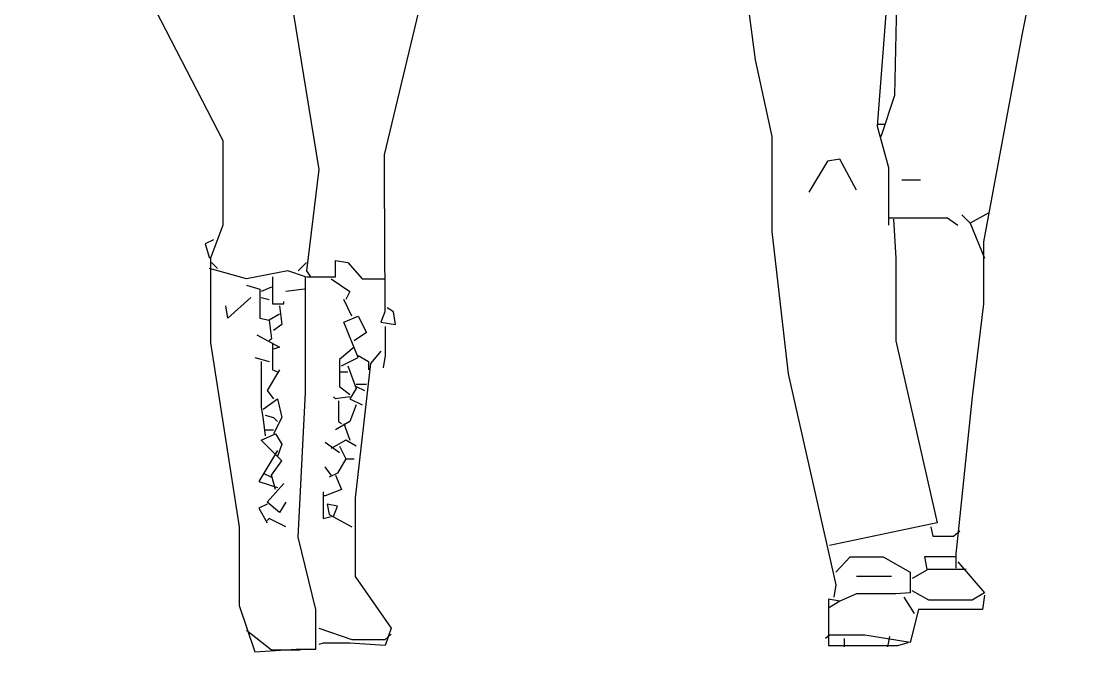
# Model space of a CAD drawing. Extents: x -126.65 to -125.37, y -5279.39 to -5277.74.
# Drawn here: x -126.596 to -125.57, y -5279.385 to -5278.775 of the extents above; entities that cross this region are included whole.
import ezdxf

# ---------------------------------------------------------------- set-up
doc = ezdxf.new("R2010")
doc.units = 0
doc.header["$LTSCALE"] = 1000
doc.layers.add('HOMEM', color=7, linetype='CONTINUOUS')
doc.layers.add('MULHER', color=7, linetype='CONTINUOUS')

msp = doc.modelspace()

# ---------------------------------------------------------------- linework, layer by layer
at = {"layer": 'HOMEM', "linetype": 'CONTINUOUS'}
for points in [[(-125.5704, -5278.5503), (-125.5824, -5278.5563), (-125.6284, -5278.7883), (-125.6654, -5278.9883), (-125.6654, -5279.0483), (-125.6764, -5279.1383), (-125.6904, -5279.2723), (-125.6924, -5279.2903), (-125.6924, -5279.3043)], [(-125.7644, -5278.8863), (-125.7514, -5278.8463), (-125.7489, -5278.7423), (-125.7489, -5278.6223), (-125.7584, -5278.6203), (-125.7584, -5278.7463), (-125.7684, -5278.8763), (-125.7574, -5278.9163), (-125.7574, -5278.9723)], [(-125.9064, -5278.6603), (-125.8864, -5278.8123), (-125.8704, -5278.8863), (-125.8704, -5278.9783), (-125.8544, -5279.1163), (-125.8084, -5279.3203), (-125.8104, -5279.3323)], [(-125.7684, -5278.8743), (-125.7604, -5278.8743)], [(-125.7684, -5278.8743), (-125.7604, -5278.8743)], [(-125.7684, -5278.8743), (-125.7604, -5278.8743)], [(-125.7684, -5278.8743), (-125.7604, -5278.8743)], [(-125.7684, -5278.8743), (-125.7604, -5278.8743)], [(-125.7684, -5278.8743), (-125.7604, -5278.8743)], [(-125.7684, -5278.8743), (-125.7604, -5278.8743)], [(-125.7684, -5278.8743), (-125.7604, -5278.8743)], [(-125.7684, -5278.8743), (-125.7604, -5278.8743)], [(-125.7884, -5278.9383), (-125.8044, -5278.9083), (-125.8164, -5278.9103), (-125.8344, -5278.9403)], [(-125.7444, -5278.9283), (-125.7264, -5278.9283)], [(-125.7444, -5278.9283), (-125.7264, -5278.9283)], [(-125.7444, -5278.9283), (-125.7264, -5278.9283)], [(-125.7444, -5278.9283), (-125.7264, -5278.9283)], [(-125.7444, -5278.9283), (-125.7264, -5278.9283)], [(-125.7524, -5278.9663), (-125.7504, -5279.0043), (-125.7504, -5279.0843), (-125.7104, -5279.2603), (-125.8144, -5279.2823)], [(-125.7564, -5278.9653), (-125.7004, -5278.9653), (-125.6904, -5278.9723)], [(-125.6604, -5278.9603), (-125.6784, -5278.9703), (-125.6864, -5278.9623)], [(-125.6604, -5278.9603), (-125.6784, -5278.9703), (-125.6864, -5278.9623)], [(-125.6604, -5278.9603), (-125.6784, -5278.9703), (-125.6864, -5278.9623)], [(-125.6604, -5278.9603), (-125.6784, -5278.9703), (-125.6864, -5278.9623)], [(-125.6604, -5278.9603), (-125.6784, -5278.9703), (-125.6864, -5278.9623)], [(-125.6784, -5278.9703), (-125.6644, -5279.0043)], [(-125.6784, -5278.9703), (-125.6644, -5279.0043)], [(-125.6784, -5278.9703), (-125.6644, -5279.0043)], [(-125.7164, -5279.2643), (-125.7144, -5279.2733), (-125.6944, -5279.2733), (-125.6884, -5279.2683)], [(-125.7164, -5279.2643), (-125.7144, -5279.2733), (-125.6944, -5279.2733), (-125.6884, -5279.2683)], [(-125.7164, -5279.2643), (-125.7144, -5279.2733), (-125.6944, -5279.2733), (-125.6884, -5279.2683)], [(-125.7164, -5279.2643), (-125.7144, -5279.2733), (-125.6944, -5279.2733), (-125.6884, -5279.2683)], [(-125.7164, -5279.2643), (-125.7144, -5279.2733), (-125.6944, -5279.2733), (-125.6884, -5279.2683)], [(-125.7164, -5279.2643), (-125.7144, -5279.2733), (-125.6944, -5279.2733), (-125.6884, -5279.2683)], [(-125.7164, -5279.2643), (-125.7144, -5279.2733), (-125.6944, -5279.2733), (-125.6884, -5279.2683)], [(-125.7164, -5279.2643), (-125.7144, -5279.2733), (-125.6944, -5279.2733), (-125.6884, -5279.2683)], [(-125.7164, -5279.2643), (-125.7144, -5279.2733), (-125.6944, -5279.2733), (-125.6884, -5279.2683)], [(-125.7164, -5279.2643), (-125.7144, -5279.2733), (-125.6944, -5279.2733), (-125.6884, -5279.2683)], [(-125.8084, -5279.3083), (-125.7944, -5279.2933), (-125.7624, -5279.2933), (-125.7364, -5279.3083), (-125.7364, -5279.3283), (-125.7504, -5279.3293), (-125.7884, -5279.3293), (-125.8044, -5279.3363), (-125.8154, -5279.3343), (-125.8154, -5279.3793), (-125.7484, -5279.3793), (-125.7384, -5279.3763)], [(-125.8084, -5279.3083), (-125.7944, -5279.2933), (-125.7624, -5279.2933), (-125.7364, -5279.3083), (-125.7364, -5279.3283), (-125.7504, -5279.3293), (-125.7884, -5279.3293), (-125.8044, -5279.3363), (-125.8154, -5279.3343), (-125.8154, -5279.3793), (-125.7484, -5279.3793), (-125.7384, -5279.3763)], [(-125.6924, -5279.2933), (-125.7224, -5279.2933), (-125.7204, -5279.3053), (-125.6824, -5279.3053)], [(-125.6924, -5279.2933), (-125.7224, -5279.2933), (-125.7204, -5279.3053), (-125.6824, -5279.3053)], [(-125.6924, -5279.2933), (-125.7224, -5279.2933), (-125.7204, -5279.3053), (-125.6824, -5279.3053)], [(-125.6904, -5279.2983), (-125.6644, -5279.3283), (-125.6764, -5279.3353), (-125.7184, -5279.3353), (-125.7344, -5279.3263)], [(-125.6904, -5279.2983), (-125.6644, -5279.3283), (-125.6764, -5279.3353), (-125.7184, -5279.3353), (-125.7344, -5279.3263)], [(-125.6904, -5279.2983), (-125.6644, -5279.3283), (-125.6764, -5279.3353), (-125.7184, -5279.3353), (-125.7344, -5279.3263)], [(-125.6904, -5279.2983), (-125.6644, -5279.3283), (-125.6764, -5279.3353), (-125.7184, -5279.3353), (-125.7344, -5279.3263)], [(-125.6904, -5279.2983), (-125.6644, -5279.3283), (-125.6764, -5279.3353), (-125.7184, -5279.3353), (-125.7344, -5279.3263)], [(-125.7544, -5279.3123), (-125.7884, -5279.3123)], [(-125.7204, -5279.3063), (-125.7344, -5279.3143)], [(-125.7204, -5279.3063), (-125.7344, -5279.3143)], [(-125.7204, -5279.3063), (-125.7344, -5279.3143)], [(-125.6644, -5279.3303), (-125.6664, -5279.3443), (-125.7284, -5279.3443), (-125.7364, -5279.3763), (-125.7804, -5279.3693), (-125.8144, -5279.3693), (-125.8184, -5279.3723)], [(-125.6644, -5279.3303), (-125.6664, -5279.3443), (-125.7284, -5279.3443), (-125.7364, -5279.3763), (-125.7804, -5279.3693), (-125.8144, -5279.3693), (-125.8184, -5279.3723)], [(-125.6644, -5279.3303), (-125.6664, -5279.3443), (-125.7284, -5279.3443), (-125.7364, -5279.3763), (-125.7804, -5279.3693), (-125.8144, -5279.3693), (-125.8184, -5279.3723)], [(-125.7424, -5279.3323), (-125.7324, -5279.3483)], [(-125.7424, -5279.3323), (-125.7324, -5279.3483)], [(-125.7424, -5279.3323), (-125.7324, -5279.3483)], [(-125.7424, -5279.3323), (-125.7324, -5279.3483)], [(-125.7424, -5279.3323), (-125.7324, -5279.3483)], [(-125.8044, -5279.3363), (-125.8144, -5279.3423)], [(-125.8004, -5279.3723), (-125.8004, -5279.3803)], [(-125.8004, -5279.3723), (-125.8004, -5279.3803)], [(-125.8004, -5279.3723), (-125.8004, -5279.3803)], [(-125.7564, -5279.3703), (-125.7584, -5279.3803)], [(-125.7564, -5279.3703), (-125.7584, -5279.3803)], [(-125.7564, -5279.3703), (-125.7584, -5279.3803)], [(-125.7564, -5279.3703), (-125.7584, -5279.3803)], [(-125.7564, -5279.3703), (-125.7584, -5279.3803)], [(-125.7564, -5279.3703), (-125.7584, -5279.3803)]]:
    msp.add_lwpolyline(points, dxfattribs=at)
at = {"layer": 'MULHER', "linetype": 'CONTINUOUS'}
for points in [[(-126.5964, -5278.5443), (-126.5804, -5278.5523), (-126.5144, -5278.5783), (-126.5024, -5278.5883), (-126.5024, -5278.6263), (-126.4924, -5278.6743), (-126.4764, -5278.7443), (-126.4014, -5278.8903), (-126.4014, -5278.9723), (-126.4134, -5279.0043), (-126.4134, -5279.0863), (-126.3854, -5279.2643), (-126.3854, -5279.3403), (-126.3704, -5279.3853), (-126.3304, -5279.3828), (-126.3114, -5279.3828), (-126.3114, -5279.3443), (-126.3284, -5279.2743), (-126.3214, -5279.1343), (-126.3214, -5279.0223), (-126.3384, -5279.0163), (-126.3784, -5279.0243), (-126.4144, -5279.0143)], [(-126.3184, -5278.5363), (-126.3264, -5278.6583), (-126.3404, -5278.7223), (-126.3084, -5278.9183), (-126.3204, -5279.0163), (-126.3164, -5279.0223)], [(-126.1944, -5278.7163), (-126.2084, -5278.7503), (-126.2454, -5278.9043), (-126.2449, -5279.0083), (-126.2446, -5279.0283), (-126.2446, -5279.0563), (-126.2484, -5279.0663), (-126.2344, -5279.0683), (-126.2364, -5279.0563), (-126.2424, -5279.0523)], [(-126.4104, -5278.9863), (-126.4184, -5278.9903), (-126.4144, -5279.0043)], [(-126.4104, -5278.9863), (-126.4184, -5278.9903), (-126.4144, -5279.0043)], [(-126.4104, -5278.9863), (-126.4184, -5278.9903), (-126.4144, -5279.0043)], [(-126.4104, -5278.9863), (-126.4184, -5278.9903), (-126.4144, -5279.0043)], [(-126.4104, -5278.9863), (-126.4184, -5278.9903), (-126.4144, -5279.0043)], [(-126.4104, -5278.9863), (-126.4184, -5278.9903), (-126.4144, -5279.0043)], [(-126.4104, -5278.9863), (-126.4184, -5278.9903), (-126.4144, -5279.0043)], [(-126.4104, -5278.9863), (-126.4184, -5278.9903), (-126.4144, -5279.0043)], [(-126.4104, -5278.9863), (-126.4184, -5278.9903), (-126.4144, -5279.0043)], [(-126.4104, -5278.9863), (-126.4184, -5278.9903), (-126.4144, -5279.0043)], [(-126.3204, -5279.0223), (-126.2924, -5279.0223), (-126.2924, -5279.0063), (-126.2804, -5279.0083), (-126.2664, -5279.0243), (-126.2444, -5279.0243)], [(-126.4124, -5279.0083), (-126.4064, -5279.0143)], [(-126.3204, -5279.0083), (-126.3284, -5279.0163)], [(-126.3204, -5279.0083), (-126.3284, -5279.0163)], [(-126.3204, -5279.0083), (-126.3284, -5279.0163)], [(-126.3534, -5279.0223), (-126.3534, -5279.0483), (-126.3424, -5279.0483), (-126.3424, -5279.0463)], [(-126.3534, -5279.0223), (-126.3534, -5279.0483), (-126.3424, -5279.0483), (-126.3424, -5279.0463)], [(-126.3534, -5279.0223), (-126.3534, -5279.0483), (-126.3424, -5279.0483), (-126.3424, -5279.0463)], [(-126.3534, -5279.0223), (-126.3534, -5279.0483), (-126.3424, -5279.0483), (-126.3424, -5279.0463)], [(-126.3534, -5279.0223), (-126.3534, -5279.0483), (-126.3424, -5279.0483), (-126.3424, -5279.0463)], [(-126.3534, -5279.0223), (-126.3534, -5279.0483), (-126.3424, -5279.0483), (-126.3424, -5279.0463)], [(-126.3534, -5279.0223), (-126.3534, -5279.0483), (-126.3424, -5279.0483), (-126.3424, -5279.0463)], [(-126.3534, -5279.0223), (-126.3534, -5279.0483), (-126.3424, -5279.0483), (-126.3424, -5279.0463)], [(-126.3534, -5279.0223), (-126.3534, -5279.0483), (-126.3424, -5279.0483), (-126.3424, -5279.0463)], [(-126.3534, -5279.0223), (-126.3534, -5279.0483), (-126.3424, -5279.0483), (-126.3424, -5279.0463)], [(-126.3534, -5279.0223), (-126.3534, -5279.0483), (-126.3424, -5279.0483), (-126.3424, -5279.0463)], [(-126.3534, -5279.0223), (-126.3534, -5279.0483), (-126.3424, -5279.0483), (-126.3424, -5279.0463)], [(-126.2964, -5279.0243), (-126.2784, -5279.0363), (-126.2824, -5279.0443)], [(-126.2964, -5279.0243), (-126.2784, -5279.0363), (-126.2824, -5279.0443)], [(-126.2964, -5279.0243), (-126.2784, -5279.0363), (-126.2824, -5279.0443)], [(-126.2964, -5279.0243), (-126.2784, -5279.0363), (-126.2824, -5279.0443)], [(-126.3784, -5279.0303), (-126.3654, -5279.0343), (-126.3654, -5279.0623), (-126.3564, -5279.0643)], [(-126.3784, -5279.0303), (-126.3654, -5279.0343), (-126.3654, -5279.0623), (-126.3564, -5279.0643)], [(-126.3784, -5279.0303), (-126.3654, -5279.0343), (-126.3654, -5279.0623), (-126.3564, -5279.0643)], [(-126.3784, -5279.0303), (-126.3654, -5279.0343), (-126.3654, -5279.0623), (-126.3564, -5279.0643)], [(-126.3544, -5279.0323), (-126.3644, -5279.0363)], [(-126.3544, -5279.0323), (-126.3644, -5279.0363)], [(-126.3544, -5279.0323), (-126.3644, -5279.0363)], [(-126.3224, -5279.0343), (-126.3404, -5279.0363)], [(-126.3744, -5279.0423), (-126.3964, -5279.0623), (-126.3984, -5279.0503)], [(-126.3744, -5279.0423), (-126.3964, -5279.0623), (-126.3984, -5279.0503)], [(-126.3644, -5279.0423), (-126.3564, -5279.0443)], [(-126.3644, -5279.0423), (-126.3564, -5279.0443)], [(-126.3644, -5279.0423), (-126.3564, -5279.0443)], [(-126.3644, -5279.0423), (-126.3564, -5279.0443)], [(-126.2764, -5279.0603), (-126.2844, -5279.0443)], [(-126.2764, -5279.0603), (-126.2844, -5279.0443)], [(-126.2764, -5279.0603), (-126.2844, -5279.0443)], [(-126.2764, -5279.0603), (-126.2844, -5279.0443)], [(-126.2764, -5279.0603), (-126.2844, -5279.0443)], [(-126.2764, -5279.0603), (-126.2844, -5279.0443)], [(-126.2764, -5279.0603), (-126.2844, -5279.0443)], [(-126.2764, -5279.0603), (-126.2844, -5279.0443)], [(-126.2764, -5279.0603), (-126.2844, -5279.0443)], [(-126.3464, -5279.0583), (-126.3564, -5279.0643), (-126.3544, -5279.0823), (-126.3564, -5279.0843)], [(-126.3464, -5279.0503), (-126.3444, -5279.0683), (-126.3524, -5279.0743)], [(-126.3464, -5279.0503), (-126.3444, -5279.0683), (-126.3524, -5279.0743)], [(-126.3464, -5279.0503), (-126.3444, -5279.0683), (-126.3524, -5279.0743)], [(-126.3464, -5279.0503), (-126.3444, -5279.0683), (-126.3524, -5279.0743)], [(-126.3464, -5279.0503), (-126.3444, -5279.0683), (-126.3524, -5279.0743)], [(-126.3464, -5279.0503), (-126.3444, -5279.0683), (-126.3524, -5279.0743)], [(-126.3464, -5279.0503), (-126.3444, -5279.0683), (-126.3524, -5279.0743)], [(-126.3464, -5279.0503), (-126.3444, -5279.0683), (-126.3524, -5279.0743)], [(-126.3464, -5279.0503), (-126.3444, -5279.0683), (-126.3524, -5279.0743)], [(-126.2864, -5279.1083), (-126.2704, -5279.1003), (-126.2844, -5279.0663), (-126.2704, -5279.0603), (-126.2624, -5279.0763), (-126.2744, -5279.0843)], [(-126.2864, -5279.1083), (-126.2704, -5279.1003), (-126.2844, -5279.0663), (-126.2704, -5279.0603), (-126.2624, -5279.0763), (-126.2744, -5279.0843)], [(-126.2864, -5279.1083), (-126.2704, -5279.1003), (-126.2844, -5279.0663), (-126.2704, -5279.0603), (-126.2624, -5279.0763), (-126.2744, -5279.0843)], [(-126.2864, -5279.1083), (-126.2704, -5279.1003), (-126.2844, -5279.0663), (-126.2704, -5279.0603), (-126.2624, -5279.0763), (-126.2744, -5279.0843)], [(-126.2864, -5279.1083), (-126.2704, -5279.1003), (-126.2844, -5279.0663), (-126.2704, -5279.0603), (-126.2624, -5279.0763), (-126.2744, -5279.0843)], [(-126.2864, -5279.1083), (-126.2704, -5279.1003), (-126.2844, -5279.0663), (-126.2704, -5279.0603), (-126.2624, -5279.0763), (-126.2744, -5279.0843)], [(-126.2864, -5279.1083), (-126.2704, -5279.1003), (-126.2844, -5279.0663), (-126.2704, -5279.0603), (-126.2624, -5279.0763), (-126.2744, -5279.0843)], [(-126.2864, -5279.1083), (-126.2704, -5279.1003), (-126.2844, -5279.0663), (-126.2704, -5279.0603), (-126.2624, -5279.0763), (-126.2744, -5279.0843)], [(-126.2864, -5279.1083), (-126.2704, -5279.1003), (-126.2844, -5279.0663), (-126.2704, -5279.0603), (-126.2624, -5279.0763), (-126.2744, -5279.0843)], [(-126.2864, -5279.1083), (-126.2704, -5279.1003), (-126.2844, -5279.0663), (-126.2704, -5279.0603), (-126.2624, -5279.0763), (-126.2744, -5279.0843)], [(-126.2864, -5279.1083), (-126.2704, -5279.1003), (-126.2844, -5279.0663), (-126.2704, -5279.0603), (-126.2624, -5279.0763), (-126.2744, -5279.0843)], [(-126.2864, -5279.1083), (-126.2704, -5279.1003), (-126.2844, -5279.0663), (-126.2704, -5279.0603), (-126.2624, -5279.0763), (-126.2744, -5279.0843)], [(-126.3684, -5279.0783), (-126.3464, -5279.0903), (-126.3524, -5279.0923)], [(-126.2444, -5279.0703), (-126.2444, -5279.0983), (-126.2464, -5279.1103)], [(-126.2444, -5279.0703), (-126.2444, -5279.0983), (-126.2464, -5279.1103)], [(-126.3534, -5279.0863), (-126.3534, -5279.1123), (-126.3484, -5279.1143)], [(-126.3534, -5279.0863), (-126.3534, -5279.1123), (-126.3484, -5279.1143)], [(-126.3534, -5279.0863), (-126.3534, -5279.1123), (-126.3484, -5279.1143)], [(-126.3534, -5279.0863), (-126.3534, -5279.1123), (-126.3484, -5279.1143)], [(-126.3534, -5279.0863), (-126.3534, -5279.1123), (-126.3484, -5279.1143)], [(-126.3534, -5279.0863), (-126.3534, -5279.1123), (-126.3484, -5279.1143)], [(-126.3534, -5279.0863), (-126.3534, -5279.1123), (-126.3484, -5279.1143)], [(-126.2484, -5279.0943), (-126.2584, -5279.1063), (-126.2734, -5279.2363), (-126.2734, -5279.3123), (-126.2384, -5279.3623), (-126.2444, -5279.3793), (-126.2784, -5279.3768), (-126.3044, -5279.3768), (-126.3084, -5279.3783)], [(-126.2744, -5279.0903), (-126.2884, -5279.1023), (-126.2884, -5279.1283), (-126.2784, -5279.1363)], [(-126.2744, -5279.0903), (-126.2884, -5279.1023), (-126.2884, -5279.1283), (-126.2784, -5279.1363)], [(-126.2744, -5279.0903), (-126.2884, -5279.1023), (-126.2884, -5279.1283), (-126.2784, -5279.1363)], [(-126.2744, -5279.0903), (-126.2884, -5279.1023), (-126.2884, -5279.1283), (-126.2784, -5279.1363)], [(-126.2744, -5279.0903), (-126.2884, -5279.1023), (-126.2884, -5279.1283), (-126.2784, -5279.1363)], [(-126.2744, -5279.0903), (-126.2884, -5279.1023), (-126.2884, -5279.1283), (-126.2784, -5279.1363)], [(-126.2704, -5279.0983), (-126.2604, -5279.1043), (-126.2604, -5279.1123)], [(-126.3704, -5279.1003), (-126.3564, -5279.1043)], [(-126.3704, -5279.1003), (-126.3564, -5279.1043)], [(-126.3704, -5279.1003), (-126.3564, -5279.1043)], [(-126.3644, -5279.1043), (-126.3644, -5279.1483), (-126.3624, -5279.1603), (-126.3604, -5279.1763)], [(-126.3644, -5279.1043), (-126.3644, -5279.1483), (-126.3624, -5279.1603), (-126.3604, -5279.1763)], [(-126.3644, -5279.1043), (-126.3644, -5279.1483), (-126.3624, -5279.1603), (-126.3604, -5279.1763)], [(-126.2804, -5279.1083), (-126.2724, -5279.1303), (-126.2784, -5279.1403), (-126.2664, -5279.1463)], [(-126.2804, -5279.1083), (-126.2724, -5279.1303), (-126.2784, -5279.1403), (-126.2664, -5279.1463)], [(-126.2804, -5279.1083), (-126.2724, -5279.1303), (-126.2784, -5279.1403), (-126.2664, -5279.1463)], [(-126.3464, -5279.1123), (-126.3584, -5279.1323), (-126.3524, -5279.1403)], [(-126.2884, -5279.1143), (-126.2804, -5279.1143)], [(-126.2884, -5279.1143), (-126.2804, -5279.1143)], [(-126.2884, -5279.1143), (-126.2804, -5279.1143)], [(-126.2884, -5279.1143), (-126.2804, -5279.1143)], [(-126.2884, -5279.1143), (-126.2804, -5279.1143)], [(-126.2724, -5279.1263), (-126.2624, -5279.1263)], [(-126.2724, -5279.1263), (-126.2624, -5279.1263)], [(-126.2724, -5279.1263), (-126.2624, -5279.1263)], [(-126.2724, -5279.1263), (-126.2624, -5279.1263)], [(-126.2724, -5279.1283), (-126.2644, -5279.1323)], [(-126.2724, -5279.1283), (-126.2644, -5279.1323)], [(-126.2724, -5279.1283), (-126.2644, -5279.1323)], [(-126.2724, -5279.1283), (-126.2644, -5279.1323)], [(-126.2724, -5279.1283), (-126.2644, -5279.1323)], [(-126.2724, -5279.1283), (-126.2644, -5279.1323)], [(-126.2724, -5279.1283), (-126.2644, -5279.1323)], [(-126.2724, -5279.1283), (-126.2644, -5279.1323)], [(-126.2724, -5279.1283), (-126.2644, -5279.1323)], [(-126.2724, -5279.1283), (-126.2644, -5279.1323)], [(-126.2724, -5279.1283), (-126.2644, -5279.1323)], [(-126.2724, -5279.1283), (-126.2644, -5279.1323)], [(-126.2724, -5279.1283), (-126.2644, -5279.1323)], [(-126.2724, -5279.1283), (-126.2644, -5279.1323)], [(-126.2724, -5279.1283), (-126.2644, -5279.1323)], [(-126.2724, -5279.1283), (-126.2644, -5279.1323)], [(-126.2724, -5279.1283), (-126.2644, -5279.1323)], [(-126.2724, -5279.1283), (-126.2644, -5279.1323)], [(-126.2724, -5279.1283), (-126.2644, -5279.1323)], [(-126.2724, -5279.1283), (-126.2644, -5279.1323)], [(-126.3624, -5279.1503), (-126.3484, -5279.1403), (-126.3444, -5279.1583), (-126.3524, -5279.1743)], [(-126.3624, -5279.1503), (-126.3484, -5279.1403), (-126.3444, -5279.1583), (-126.3524, -5279.1743)], [(-126.3624, -5279.1503), (-126.3484, -5279.1403), (-126.3444, -5279.1583), (-126.3524, -5279.1743)], [(-126.3624, -5279.1503), (-126.3484, -5279.1403), (-126.3444, -5279.1583), (-126.3524, -5279.1743)], [(-126.3624, -5279.1503), (-126.3484, -5279.1403), (-126.3444, -5279.1583), (-126.3524, -5279.1743)], [(-126.2784, -5279.1383), (-126.2924, -5279.1403), (-126.2944, -5279.1383)], [(-126.2724, -5279.1463), (-126.2784, -5279.1623), (-126.2924, -5279.1703)], [(-126.2724, -5279.1463), (-126.2784, -5279.1623), (-126.2924, -5279.1703)], [(-126.2724, -5279.1463), (-126.2784, -5279.1623), (-126.2924, -5279.1703)], [(-126.2894, -5279.1423), (-126.2894, -5279.1623), (-126.2864, -5279.1643)], [(-126.2894, -5279.1423), (-126.2894, -5279.1623), (-126.2864, -5279.1643)], [(-126.3604, -5279.1563), (-126.3524, -5279.1583), (-126.3484, -5279.1623)], [(-126.3604, -5279.1563), (-126.3524, -5279.1583), (-126.3484, -5279.1623)], [(-126.3604, -5279.1563), (-126.3524, -5279.1583), (-126.3484, -5279.1623)], [(-126.3604, -5279.1703), (-126.3524, -5279.1703)], [(-126.3604, -5279.1703), (-126.3524, -5279.1703)], [(-126.3604, -5279.1703), (-126.3524, -5279.1703)], [(-126.3604, -5279.1703), (-126.3524, -5279.1703)], [(-126.3604, -5279.1703), (-126.3524, -5279.1703)], [(-126.3604, -5279.1703), (-126.3524, -5279.1703)], [(-126.2844, -5279.1643), (-126.2784, -5279.1803)], [(-126.2844, -5279.1643), (-126.2784, -5279.1803)], [(-126.2844, -5279.1643), (-126.2784, -5279.1803)], [(-126.2844, -5279.1643), (-126.2784, -5279.1803)], [(-126.2844, -5279.1643), (-126.2784, -5279.1803)], [(-126.2844, -5279.1643), (-126.2784, -5279.1803)], [(-126.2844, -5279.1643), (-126.2784, -5279.1803)], [(-126.2844, -5279.1643), (-126.2784, -5279.1803)], [(-126.3504, -5279.2283), (-126.3544, -5279.2143), (-126.3444, -5279.2003), (-126.3644, -5279.1803), (-126.3504, -5279.1743), (-126.3444, -5279.1843), (-126.3484, -5279.1963)], [(-126.3504, -5279.2283), (-126.3544, -5279.2143), (-126.3444, -5279.2003), (-126.3644, -5279.1803), (-126.3504, -5279.1743), (-126.3444, -5279.1843), (-126.3484, -5279.1963)], [(-126.3504, -5279.2283), (-126.3544, -5279.2143), (-126.3444, -5279.2003), (-126.3644, -5279.1803), (-126.3504, -5279.1743), (-126.3444, -5279.1843), (-126.3484, -5279.1963)], [(-126.3024, -5279.1823), (-126.2884, -5279.1923)], [(-126.3024, -5279.1823), (-126.2884, -5279.1923)], [(-126.3024, -5279.1823), (-126.2884, -5279.1923)], [(-126.3024, -5279.1823), (-126.2884, -5279.1923)], [(-126.3024, -5279.1823), (-126.2884, -5279.1923)], [(-126.3024, -5279.1823), (-126.2884, -5279.1923)], [(-126.3024, -5279.1823), (-126.2884, -5279.1923)], [(-126.3024, -5279.1823), (-126.2884, -5279.1923)], [(-126.2724, -5279.1863), (-126.2824, -5279.1803), (-126.2964, -5279.1883)], [(-126.2724, -5279.1863), (-126.2824, -5279.1803), (-126.2964, -5279.1883)], [(-126.2724, -5279.1863), (-126.2824, -5279.1803), (-126.2964, -5279.1883)], [(-126.3484, -5279.1903), (-126.3664, -5279.2203), (-126.3484, -5279.2263)], [(-126.3484, -5279.1903), (-126.3664, -5279.2203), (-126.3484, -5279.2263)], [(-126.3484, -5279.1903), (-126.3664, -5279.2203), (-126.3484, -5279.2263)], [(-126.2884, -5279.1863), (-126.2824, -5279.1983), (-126.2744, -5279.1983)], [(-126.2884, -5279.1863), (-126.2824, -5279.1983), (-126.2744, -5279.1983)], [(-126.2884, -5279.1863), (-126.2824, -5279.1983), (-126.2744, -5279.1983)], [(-126.2884, -5279.1863), (-126.2824, -5279.1983), (-126.2744, -5279.1983)], [(-126.2824, -5279.1983), (-126.2904, -5279.2123), (-126.2984, -5279.2163)], [(-126.2824, -5279.1983), (-126.2904, -5279.2123), (-126.2984, -5279.2163)], [(-126.2824, -5279.1983), (-126.2904, -5279.2123), (-126.2984, -5279.2163)], [(-126.2824, -5279.1983), (-126.2904, -5279.2123), (-126.2984, -5279.2163)], [(-126.3624, -5279.2123), (-126.3544, -5279.2163)], [(-126.3624, -5279.2123), (-126.3544, -5279.2163)], [(-126.2964, -5279.2143), (-126.3024, -5279.2063)], [(-126.2964, -5279.2143), (-126.3024, -5279.2063)], [(-126.2964, -5279.2143), (-126.3024, -5279.2063)], [(-126.2964, -5279.2143), (-126.3024, -5279.2063)], [(-126.3404, -5279.2403), (-126.3464, -5279.2503), (-126.3584, -5279.2403), (-126.3424, -5279.2223)], [(-126.3404, -5279.2403), (-126.3464, -5279.2503), (-126.3584, -5279.2403), (-126.3424, -5279.2223)], [(-126.3404, -5279.2403), (-126.3464, -5279.2503), (-126.3584, -5279.2403), (-126.3424, -5279.2223)], [(-126.3404, -5279.2403), (-126.3464, -5279.2503), (-126.3584, -5279.2403), (-126.3424, -5279.2223)], [(-126.2924, -5279.2143), (-126.2864, -5279.2283), (-126.3024, -5279.2343), (-126.3044, -5279.2343)], [(-126.2924, -5279.2143), (-126.2864, -5279.2283), (-126.3024, -5279.2343), (-126.3044, -5279.2343)], [(-126.2924, -5279.2143), (-126.2864, -5279.2283), (-126.3024, -5279.2343), (-126.3044, -5279.2343)], [(-126.2924, -5279.2143), (-126.2864, -5279.2283), (-126.3024, -5279.2343), (-126.3044, -5279.2343)], [(-126.2924, -5279.2143), (-126.2864, -5279.2283), (-126.3024, -5279.2343), (-126.3044, -5279.2343)], [(-126.3044, -5279.2303), (-126.3044, -5279.2563), (-126.2964, -5279.2543)], [(-126.3584, -5279.2423), (-126.3664, -5279.2463), (-126.3584, -5279.2603)], [(-126.3584, -5279.2423), (-126.3664, -5279.2463), (-126.3584, -5279.2603)], [(-126.3584, -5279.2423), (-126.3664, -5279.2463), (-126.3584, -5279.2603)], [(-126.3584, -5279.2423), (-126.3664, -5279.2463), (-126.3584, -5279.2603)], [(-126.3584, -5279.2423), (-126.3664, -5279.2463), (-126.3584, -5279.2603)], [(-126.3584, -5279.2423), (-126.3664, -5279.2463), (-126.3584, -5279.2603)], [(-126.2944, -5279.2543), (-126.2904, -5279.2443), (-126.3004, -5279.2423), (-126.2984, -5279.2523), (-126.2764, -5279.2643)], [(-126.2944, -5279.2543), (-126.2904, -5279.2443), (-126.3004, -5279.2423), (-126.2984, -5279.2523), (-126.2764, -5279.2643)], [(-126.2944, -5279.2543), (-126.2904, -5279.2443), (-126.3004, -5279.2423), (-126.2984, -5279.2523), (-126.2764, -5279.2643)], [(-126.2944, -5279.2543), (-126.2904, -5279.2443), (-126.3004, -5279.2423), (-126.2984, -5279.2523), (-126.2764, -5279.2643)], [(-126.2944, -5279.2543), (-126.2904, -5279.2443), (-126.3004, -5279.2423), (-126.2984, -5279.2523), (-126.2764, -5279.2643)], [(-126.2944, -5279.2543), (-126.2904, -5279.2443), (-126.3004, -5279.2423), (-126.2984, -5279.2523), (-126.2764, -5279.2643)], [(-126.3404, -5279.2643), (-126.3564, -5279.2563), (-126.3584, -5279.2583)], [(-126.3404, -5279.2643), (-126.3564, -5279.2563), (-126.3584, -5279.2583)], [(-126.3404, -5279.2643), (-126.3564, -5279.2563), (-126.3584, -5279.2583)], [(-126.3404, -5279.2643), (-126.3564, -5279.2563), (-126.3584, -5279.2583)], [(-126.3404, -5279.2643), (-126.3564, -5279.2563), (-126.3584, -5279.2583)], [(-126.3784, -5279.3643), (-126.3544, -5279.3833), (-126.3264, -5279.3833)], [(-126.3784, -5279.3643), (-126.3544, -5279.3833), (-126.3264, -5279.3833)], [(-126.3784, -5279.3643), (-126.3544, -5279.3833), (-126.3264, -5279.3833)], [(-126.3784, -5279.3643), (-126.3544, -5279.3833), (-126.3264, -5279.3833)], [(-126.3784, -5279.3643), (-126.3544, -5279.3833), (-126.3264, -5279.3833)], [(-126.3084, -5279.3623), (-126.2764, -5279.3733), (-126.2444, -5279.3733), (-126.2384, -5279.3683)]]:
    msp.add_lwpolyline(points, dxfattribs=at)

doc.saveas('drawing.dxf')
